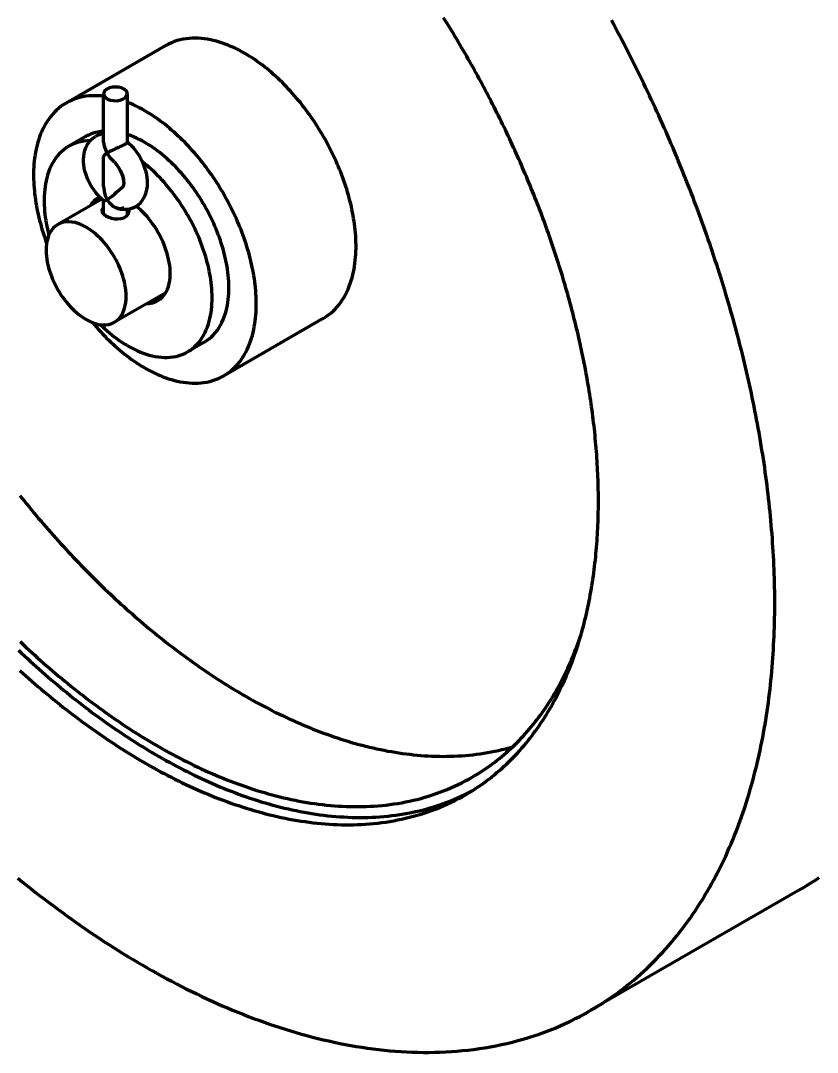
# Model space of a CAD drawing. Header units: millimetres. Extents: x 0 to 2208, y 0 to 420.
# Drawn here: x 172.9 to 179.61, y 50.72 to 59.41 of the extents above; entities that cross this region are included whole.
import ezdxf

# ---------------------------------------------------------------- set-up
doc = ezdxf.new("R2010")
doc.units = ezdxf.units.MM
doc.layers.add('01-VISIBLE', color=7, linetype='CONTINUOUS', lineweight=70)

msp = doc.modelspace()

# ---------------------------------------------------------------- linework, layer by layer
at = {"layer": '01-VISIBLE'}
for p, q in [((174.1231, 59.2022), (173.2834, 58.7174)), ((173.599, 58.3885), (173.599, 58.7946)), ((173.799, 58.3885), (173.799, 58.7946)), ((173.4465, 58.4349), (173.3051, 58.3532)), ((173.599, 58.0158), (173.599, 58.267)), ((173.5823, 57.9085), (173.2134, 57.6955)), ((173.599, 57.7812), (173.599, 57.8939)), ((173.799, 57.7713), (173.799, 57.8238)), ((174.1214, 57.1199), (173.6897, 56.8706)), ((175.4493, 56.9051), (174.6096, 56.4203)), ((174.4465, 56.7028), (174.3051, 56.6212)), ((179.4643, 52.0943), (177.6965, 51.0737))]:
    msp.add_line(p, q, dxfattribs=at)
for points in [[(176.6465, 52.8923), (176.6697, 52.906), (176.6928, 52.92), (176.7156, 52.9343), (176.7382, 52.949), (176.7606, 52.964), (176.7827, 52.9793), (176.8046, 52.995), (176.8263, 53.011), (176.8478, 53.0273), (176.869, 53.0439), (176.89, 53.0609), (176.9107, 53.0781), (176.9311, 53.0956), (176.9513, 53.1135), (176.9713, 53.1316), (176.991, 53.15), (177.0104, 53.1687), (177.0296, 53.1876), (177.0485, 53.2068), (177.0671, 53.2263), (177.0854, 53.246), (177.1035, 53.266), (177.1213, 53.2862), (177.1389, 53.3067), (177.1561, 53.3274), (177.1731, 53.3483), (177.1898, 53.3694), (177.2063, 53.3908), (177.2225, 53.4123), (177.2384, 53.4341), (177.254, 53.4561), (177.2693, 53.4782), (177.2844, 53.5005), (177.2992, 53.5231), (177.3137, 53.5458), (177.328, 53.5686), (177.342, 53.5917), (177.3557, 53.6148), (177.3692, 53.6382), (177.3824, 53.6617), (177.3953, 53.6853), (177.408, 53.7091), (177.4204, 53.733), (177.4325, 53.7571), (177.4444, 53.7813), (177.4561, 53.8056), (177.4675, 53.83), (177.4786, 53.8545), (177.4895, 53.8792), (177.5001, 53.904), (177.5105, 53.9288), (177.5207, 53.9538), (177.5306, 53.9788), (177.5402, 54.004), (177.5497, 54.0292), (177.5589, 54.0546), (177.5678, 54.08), (177.5766, 54.1055), (177.5851, 54.131), (177.5934, 54.1567), (177.6014, 54.1824), (177.6092, 54.2082), (177.6169, 54.234), (177.6243, 54.26), (177.6314, 54.2859), (177.6384, 54.312), (177.6452, 54.338), (177.6517, 54.3642), (177.6581, 54.3904), (177.6642, 54.4166), (177.6701, 54.4429), (177.6759, 54.4692), (177.6814, 54.4956), (177.6867, 54.522), (177.6919, 54.5485), (177.6968, 54.575), (177.7016, 54.6015), (177.7062, 54.628), (177.7106, 54.6546), (177.7148, 54.6813), (177.7188, 54.7079), (177.7226, 54.7346), (177.7263, 54.7613), (177.7298, 54.788), (177.7331, 54.8147), (177.7362, 54.8415), (177.7392, 54.8683), (177.742, 54.8951), (177.7446, 54.9219), (177.747, 54.9488), (177.7493, 54.9756), (177.7514, 55.0025), (177.7534, 55.0293), (177.7552, 55.0562), (177.7569, 55.0831), (177.7583, 55.11), (177.7597, 55.137), (177.7608, 55.1639), (177.7619, 55.1908), (177.7627, 55.2177), (177.7635, 55.2447), (177.764, 55.2716), (177.7645, 55.2986), (177.7647, 55.3255), (177.7649, 55.3525), (177.7649, 55.3794), (177.7647, 55.4064), (177.7644, 55.4333), (177.764, 55.4603), (177.7634, 55.4872), (177.7627, 55.5141), (177.7619, 55.5411), (177.7609, 55.568), (177.7598, 55.5949), (177.7585, 55.6218), (177.7572, 55.6488), (177.7557, 55.6757), (177.754, 55.7026), (177.7523, 55.7295), (177.7504, 55.7563), (177.7484, 55.7832), (177.7463, 55.8101), (177.744, 55.8369), (177.7416, 55.8638), (177.7391, 55.8906), (177.7365, 55.9174), (177.7337, 55.9442), (177.7309, 55.971), (177.7279, 55.9978), (177.7248, 56.0246), (177.7216, 56.0513), (177.7183, 56.0781), (177.7148, 56.1048), (177.7113, 56.1315), (177.7076, 56.1582), (177.7038, 56.1849), (177.6999, 56.2116), (177.6959, 56.2382), (177.6918, 56.2648), (177.6876, 56.2915), (177.6833, 56.3181), (177.6789, 56.3446), (177.6743, 56.3712), (177.6697, 56.3978), (177.6649, 56.4243), (177.6601, 56.4508), (177.6551, 56.4773), (177.6501, 56.5037), (177.6449, 56.5302), (177.6396, 56.5566), (177.6343, 56.583), (177.6288, 56.6094), (177.6232, 56.6358), (177.6176, 56.6621), (177.6118, 56.6885), (177.606, 56.7148), (177.6, 56.7411), (177.594, 56.7673), (177.5878, 56.7936), (177.5816, 56.8198), (177.5753, 56.846), (177.5688, 56.8721), (177.5623, 56.8983), (177.5557, 56.9244), (177.549, 56.9505), (177.5422, 56.9766), (177.5353, 57.0026), (177.5283, 57.0287), (177.5213, 57.0547), (177.5141, 57.0807), (177.5068, 57.1066), (177.4995, 57.1325), (177.4921, 57.1584), (177.4846, 57.1843), (177.477, 57.2102), (177.4693, 57.236), (177.4615, 57.2618), (177.4536, 57.2876), (177.4457, 57.3133), (177.4377, 57.3391), (177.4295, 57.3648), (177.4213, 57.3904), (177.4131, 57.4161), (177.4047, 57.4417), (177.3962, 57.4673), (177.3877, 57.4928), (177.3791, 57.5184), (177.3704, 57.5439), (177.3616, 57.5693), (177.3527, 57.5948), (177.3438, 57.6202), (177.3348, 57.6456), (177.3257, 57.671), (177.3165, 57.6963), (177.3072, 57.7216), (177.2979, 57.7469), (177.2884, 57.7721), (177.2789, 57.7974), (177.2694, 57.8225), (177.2597, 57.8477), (177.25, 57.8728), (177.2402, 57.8979), (177.2303, 57.923), (177.2203, 57.948), (177.2103, 57.973), (177.2001, 57.998), (177.1899, 58.023), (177.1797, 58.0479), (177.1693, 58.0728), (177.1589, 58.0976), (177.1484, 58.1224), (177.1378, 58.1472), (177.1272, 58.172), (177.1165, 58.1967), (177.1057, 58.2214), (177.0948, 58.2461), (177.0839, 58.2707), (177.0728, 58.2953), (177.0618, 58.3198), (177.0506, 58.3444), (177.0394, 58.3689), (177.0281, 58.3933), (177.0167, 58.4177), (177.0052, 58.4421), (176.9937, 58.4665), (176.9821, 58.4908), (176.9704, 58.5151), (176.9587, 58.5394), (176.9469, 58.5636), (176.935, 58.5878), (176.9231, 58.612), (176.9111, 58.6361), (176.899, 58.6602), (176.8868, 58.6842), (176.8746, 58.7082), (176.8623, 58.7322), (176.8499, 58.7562), (176.8375, 58.7801), (176.825, 58.8039), (176.8124, 58.8278), (176.7998, 58.8516), (176.7871, 58.8753), (176.7743, 58.899), (176.7614, 58.9227), (176.7485, 58.9464), (176.7355, 58.97), (176.7225, 58.9936), (176.7094, 59.0171), (176.6962, 59.0406), (176.6829, 59.0641), (176.6696, 59.0875), (176.6562, 59.1109), (176.6427, 59.1342), (176.6292, 59.1575), (176.6156, 59.1808), (176.6019, 59.204), (176.5882, 59.2272), (176.5744, 59.2504), (176.5606, 59.2735), (176.5466, 59.2966), (176.5326, 59.3196), (176.5186, 59.3426), (176.5045, 59.3655), (176.4903, 59.3884), (176.476, 59.4113), (176.4617, 59.4341)], [(177.6965, 51.0737), (177.7288, 51.0926), (177.7608, 51.1121), (177.7925, 51.132), (177.8238, 51.1523), (177.8549, 51.1732), (177.8857, 51.1945), (177.9161, 51.2163), (177.9463, 51.2385), (177.9761, 51.2611), (178.0055, 51.2842), (178.0346, 51.3078), (178.0634, 51.3317), (178.0918, 51.3561), (178.1199, 51.3808), (178.1476, 51.406), (178.1749, 51.4315), (178.2019, 51.4575), (178.2285, 51.4838), (178.2548, 51.5105), (178.2806, 51.5375), (178.3061, 51.5649), (178.3312, 51.5927), (178.356, 51.6208), (178.3803, 51.6492), (178.4043, 51.6779), (178.4279, 51.707), (178.4511, 51.7363), (178.474, 51.766), (178.4964, 51.7959), (178.5185, 51.8261), (178.5402, 51.8566), (178.5615, 51.8874), (178.5825, 51.9184), (178.603, 51.9497), (178.6232, 51.9812), (178.643, 52.013), (178.6625, 52.045), (178.6815, 52.0772), (178.7002, 52.1096), (178.7186, 52.1422), (178.7365, 52.1751), (178.7541, 52.2081), (178.7713, 52.2413), (178.7882, 52.2747), (178.8047, 52.3083), (178.8209, 52.3421), (178.8367, 52.376), (178.8522, 52.4101), (178.8673, 52.4443), (178.8821, 52.4787), (178.8965, 52.5133), (178.9106, 52.5479), (178.9244, 52.5827), (178.9378, 52.6177), (178.9509, 52.6527), (178.9637, 52.6879), (178.9761, 52.7232), (178.9883, 52.7586), (179.0001, 52.7941), (179.0116, 52.8297), (179.0228, 52.8655), (179.0336, 52.9013), (179.0442, 52.9372), (179.0545, 52.9732), (179.0645, 53.0092), (179.0742, 53.0454), (179.0835, 53.0816), (179.0926, 53.1179), (179.1014, 53.1543), (179.11, 53.1908), (179.1182, 53.2273), (179.1262, 53.2638), (179.1339, 53.3005), (179.1413, 53.3371), (179.1484, 53.3739), (179.1553, 53.4107), (179.1619, 53.4475), (179.1683, 53.4844), (179.1744, 53.5213), (179.1802, 53.5583), (179.1858, 53.5953), (179.1911, 53.6324), (179.1962, 53.6694), (179.201, 53.7066), (179.2056, 53.7437), (179.21, 53.7809), (179.2141, 53.8181), (179.218, 53.8553), (179.2216, 53.8926), (179.225, 53.9298), (179.2282, 53.9671), (179.2311, 54.0044), (179.2339, 54.0418), (179.2364, 54.0791), (179.2387, 54.1165), (179.2407, 54.1538), (179.2426, 54.1912), (179.2442, 54.2286), (179.2456, 54.266), (179.2468, 54.3034), (179.2478, 54.3408), (179.2486, 54.3783), (179.2492, 54.4157), (179.2496, 54.4531), (179.2498, 54.4905), (179.2498, 54.528), (179.2496, 54.5654), (179.2492, 54.6028), (179.2486, 54.6402), (179.2478, 54.6777), (179.2468, 54.7151), (179.2456, 54.7525), (179.2443, 54.7899), (179.2427, 54.8273), (179.241, 54.8647), (179.2391, 54.9021), (179.237, 54.9394), (179.2348, 54.9768), (179.2323, 55.0141), (179.2297, 55.0515), (179.2269, 55.0888), (179.2239, 55.1261), (179.2208, 55.1634), (179.2175, 55.2007), (179.214, 55.238), (179.2104, 55.2752), (179.2066, 55.3124), (179.2026, 55.3497), (179.1984, 55.3869), (179.1941, 55.424), (179.1897, 55.4612), (179.1851, 55.4983), (179.1803, 55.5355), (179.1753, 55.5726), (179.1703, 55.6096), (179.165, 55.6467), (179.1596, 55.6837), (179.154, 55.7207), (179.1483, 55.7577), (179.1425, 55.7947), (179.1365, 55.8316), (179.1303, 55.8686), (179.124, 55.9055), (179.1176, 55.9423), (179.111, 55.9792), (179.1042, 56.016), (179.0973, 56.0528), (179.0903, 56.0895), (179.0832, 56.1263), (179.0758, 56.163), (179.0684, 56.1997), (179.0608, 56.2363), (179.0531, 56.2729), (179.0452, 56.3095), (179.0372, 56.3461), (179.0291, 56.3826), (179.0208, 56.4191), (179.0124, 56.4556), (179.0039, 56.4921), (178.9952, 56.5285), (178.9864, 56.5648), (178.9775, 56.6012), (178.9685, 56.6375), (178.9593, 56.6738), (178.95, 56.71), (178.9405, 56.7463), (178.9309, 56.7824), (178.9213, 56.8186), (178.9114, 56.8547), (178.9015, 56.8908), (178.8914, 56.9268), (178.8812, 56.9629), (178.8709, 56.9988), (178.8605, 57.0348), (178.8499, 57.0707), (178.8392, 57.1066), (178.8284, 57.1424), (178.8175, 57.1782), (178.8065, 57.214), (178.7953, 57.2497), (178.7841, 57.2854), (178.7727, 57.321), (178.7612, 57.3566), (178.7495, 57.3922), (178.7378, 57.4278), (178.7259, 57.4633), (178.714, 57.4987), (178.7019, 57.5342), (178.6897, 57.5695), (178.6774, 57.6049), (178.665, 57.6402), (178.6524, 57.6755), (178.6398, 57.7107), (178.627, 57.7459), (178.6141, 57.781), (178.6012, 57.8161), (178.5881, 57.8512), (178.5749, 57.8862), (178.5616, 57.9212), (178.5482, 57.9561), (178.5346, 57.991), (178.521, 58.0259), (178.5073, 58.0607), (178.4934, 58.0955), (178.4795, 58.1302), (178.4654, 58.1649), (178.4513, 58.1996), (178.437, 58.2342), (178.4226, 58.2687), (178.4082, 58.3032), (178.3936, 58.3377), (178.3789, 58.3721), (178.3641, 58.4065), (178.3492, 58.4409), (178.3342, 58.4752), (178.3191, 58.5094), (178.3039, 58.5436), (178.2886, 58.5778), (178.2732, 58.6119), (178.2577, 58.646), (178.2421, 58.68), (178.2264, 58.7139), (178.2106, 58.7479), (178.1947, 58.7818), (178.1787, 58.8156), (178.1626, 58.8494), (178.1464, 58.8831), (178.1301, 58.9168), (178.1137, 58.9505), (178.0972, 58.9841), (178.0806, 59.0176), (178.064, 59.0511), (178.0472, 59.0846), (178.0303, 59.118), (178.0133, 59.1513), (177.9962, 59.1846), (177.979, 59.2179), (177.9618, 59.2511), (177.9444, 59.2842), (177.9269, 59.3173), (177.9094, 59.3504), (177.8917, 59.3834), (177.874, 59.4163)], [(174.7862, 59.1365), (174.7637, 59.1492), (174.7409, 59.1614), (174.7178, 59.1731), (174.6945, 59.1843), (174.671, 59.1948), (174.6471, 59.2048), (174.623, 59.2142), (174.5987, 59.2229), (174.5741, 59.2309), (174.5493, 59.2382), (174.5243, 59.2446), (174.4991, 59.2503), (174.4737, 59.2551), (174.4481, 59.2589), (174.4224, 59.2618), (174.3966, 59.2636), (174.3708, 59.2643), (174.345, 59.2639), (174.3192, 59.2623), (174.2935, 59.2595), (174.268, 59.2554), (174.2427, 59.2499), (174.2178, 59.2431), (174.1933, 59.2349), (174.1692, 59.2254), (174.1458, 59.2145), (174.1231, 59.2022)], [(175.4493, 56.9051), (175.4708, 56.9183), (175.4915, 56.9327), (175.5113, 56.9483), (175.5302, 56.9649), (175.5483, 56.9825), (175.5653, 57.0011), (175.5814, 57.0205), (175.5965, 57.0407), (175.6107, 57.0616), (175.6238, 57.0831), (175.636, 57.1051), (175.6473, 57.1277), (175.6577, 57.1506), (175.6672, 57.174), (175.6759, 57.1977), (175.6838, 57.2216), (175.6908, 57.2458), (175.6971, 57.2702), (175.7027, 57.2948), (175.7075, 57.3196), (175.7117, 57.3444), (175.7152, 57.3694), (175.7181, 57.3945), (175.7204, 57.4196), (175.7221, 57.4447), (175.7233, 57.4699), (175.7239, 57.4951), (175.724, 57.5203), (175.7236, 57.5455), (175.7227, 57.5707), (175.7213, 57.5959), (175.7195, 57.6211), (175.7172, 57.6462), (175.7145, 57.6712), (175.7114, 57.6963), (175.7079, 57.7212), (175.704, 57.7461), (175.6997, 57.771), (175.6951, 57.7958), (175.6901, 57.8205), (175.6847, 57.8451), (175.679, 57.8697), (175.6729, 57.8941), (175.6666, 57.9185), (175.6599, 57.9428), (175.6528, 57.9671), (175.6455, 57.9912), (175.6379, 58.0152), (175.6299, 58.0392), (175.6217, 58.063), (175.6132, 58.0867), (175.6044, 58.1104), (175.5954, 58.1339), (175.586, 58.1573), (175.5764, 58.1806), (175.5665, 58.2038), (175.5563, 58.2269), (175.5459, 58.2498), (175.5353, 58.2727), (175.5243, 58.2954), (175.5132, 58.318), (175.5017, 58.3405), (175.4901, 58.3628), (175.4781, 58.3851), (175.466, 58.4071), (175.4536, 58.4291), (175.4409, 58.4509), (175.4281, 58.4726), (175.4149, 58.4941), (175.4016, 58.5155), (175.388, 58.5367), (175.3742, 58.5578), (175.3601, 58.5787), (175.3458, 58.5995), (175.3313, 58.6201), (175.3165, 58.6406), (175.3015, 58.6608), (175.2863, 58.6809), (175.2709, 58.7009), (175.2552, 58.7206), (175.2393, 58.7402), (175.2231, 58.7595), (175.2068, 58.7787), (175.1902, 58.7977), (175.1733, 58.8165), (175.1562, 58.835), (175.1389, 58.8533), (175.1214, 58.8715), (175.1036, 58.8893), (175.0856, 58.907), (175.0674, 58.9244), (175.0489, 58.9415), (175.0301, 58.9584), (175.0112, 58.975), (174.992, 58.9913), (174.9725, 59.0074), (174.9528, 59.0231), (174.9328, 59.0385), (174.9127, 59.0536), (174.8922, 59.0684), (174.8715, 59.0828), (174.8506, 59.0968), (174.8294, 59.1105), (174.8079, 59.1237), (174.7862, 59.1365)], [(173.799, 58.7946), (173.7905, 58.8179), (173.7716, 58.8343), (173.7487, 58.8447), (173.7242, 58.8505), (173.699, 58.8523), (173.6739, 58.8505), (173.6494, 58.8447), (173.6264, 58.8343), (173.6075, 58.8179), (173.599, 58.7946)], [(173.599, 58.7753), (173.574, 58.7777), (173.5489, 58.7791), (173.5238, 58.7795), (173.4987, 58.7788), (173.4737, 58.777), (173.4487, 58.774), (173.424, 58.7697), (173.3995, 58.7642), (173.3753, 58.7575), (173.3515, 58.7494), (173.3282, 58.74), (173.3055, 58.7293), (173.2834, 58.7174)], [(173.599, 58.7946), (173.6002, 58.7859), (173.6034, 58.7778), (173.6082, 58.7705), (173.6141, 58.7641), (173.6209, 58.7585), (173.6283, 58.7538)], [(173.6283, 58.7538), (173.6546, 58.7429), (173.6826, 58.7377), (173.7111, 58.7373), (173.7392, 58.7417), (173.7659, 58.7517), (173.7885, 58.7688), (173.799, 58.7946)], [(173.2834, 58.7174), (173.2619, 58.7042), (173.2413, 58.6898), (173.2215, 58.6743), (173.2025, 58.6576), (173.1845, 58.64), (173.1675, 58.6215), (173.1514, 58.6021), (173.1363, 58.5819), (173.1222, 58.5611), (173.109, 58.5396), (173.0968, 58.5176), (173.0855, 58.4951), (173.0751, 58.4721), (173.0656, 58.4488), (173.0569, 58.4252), (173.0491, 58.4012), (173.042, 58.3771), (173.0357, 58.3527), (173.0301, 58.3281), (173.0253, 58.3034), (173.0211, 58.2785), (173.0176, 58.2536), (173.0147, 58.2286), (173.0123, 58.2035), (173.0106, 58.1784), (173.0095, 58.1532), (173.0088, 58.128), (173.0087, 58.1028), (173.0091, 58.0777), (173.01, 58.0525), (173.0114, 58.0273), (173.0132, 58.0022), (173.0154, 57.9771), (173.0181, 57.9521), (173.0212, 57.9271), (173.0247, 57.9021), (173.0286, 57.8772), (173.0328, 57.8524), (173.0375, 57.8276), (173.0424, 57.803), (173.0478, 57.7783), (173.0535, 57.7538), (173.0595, 57.7293), (173.0659, 57.705), (173.0726, 57.6807), (173.0796, 57.6565), (173.0869, 57.6324), (173.0945, 57.6084), (173.1024, 57.5845), (173.1106, 57.5606), (173.1191, 57.5369)], [(173.9465, 58.6517), (173.9227, 58.6651), (173.8985, 58.678), (173.8741, 58.6903), (173.8494, 58.702), (173.8243, 58.713), (173.799, 58.7234)], [(174.6096, 56.4203), (174.6311, 56.4335), (174.6518, 56.4479), (174.6716, 56.4635), (174.6906, 56.4801), (174.7086, 56.4978), (174.7256, 56.5163), (174.7417, 56.5357), (174.7568, 56.5559), (174.771, 56.5768), (174.7841, 56.5983), (174.7964, 56.6203), (174.8077, 56.6429), (174.818, 56.6658), (174.8276, 56.6892), (174.8362, 56.7129), (174.8441, 56.7368), (174.8511, 56.761), (174.8574, 56.7855), (174.863, 56.81), (174.8678, 56.8348), (174.872, 56.8596), (174.8755, 56.8846), (174.8784, 56.9097), (174.8807, 56.9348), (174.8824, 56.9599), (174.8836, 56.9851), (174.8842, 57.0103), (174.8843, 57.0355), (174.8839, 57.0607), (174.883, 57.0859), (174.8816, 57.1111), (174.8798, 57.1363), (174.8775, 57.1614), (174.8748, 57.1864), (174.8717, 57.2115), (174.8682, 57.2364), (174.8643, 57.2613), (174.86, 57.2862), (174.8554, 57.311), (174.8504, 57.3357), (174.845, 57.3603), (174.8393, 57.3849), (174.8332, 57.4094), (174.8269, 57.4337), (174.8202, 57.4581), (174.8131, 57.4823), (174.8058, 57.5064), (174.7982, 57.5304), (174.7903, 57.5544), (174.782, 57.5782), (174.7735, 57.6019), (174.7647, 57.6256), (174.7557, 57.6491), (174.7463, 57.6725), (174.7367, 57.6958), (174.7268, 57.719), (174.7167, 57.7421), (174.7062, 57.765), (174.6956, 57.7879), (174.6847, 57.8106), (174.6735, 57.8332), (174.6621, 57.8557), (174.6504, 57.878), (174.6385, 57.9003), (174.6263, 57.9223), (174.6139, 57.9443), (174.6012, 57.9661), (174.5884, 57.9878), (174.5752, 58.0093), (174.5619, 58.0307), (174.5483, 58.0519), (174.5345, 58.073), (174.5204, 58.0939), (174.5061, 58.1147), (174.4916, 58.1353), (174.4768, 58.1558), (174.4618, 58.176), (174.4466, 58.1961), (174.4312, 58.2161), (174.4155, 58.2358), (174.3996, 58.2554), (174.3834, 58.2747), (174.3671, 58.2939), (174.3505, 58.3129), (174.3336, 58.3317), (174.3166, 58.3502), (174.2992, 58.3686), (174.2817, 58.3867), (174.2639, 58.4045), (174.2459, 58.4222), (174.2277, 58.4396), (174.2092, 58.4567), (174.1904, 58.4736), (174.1715, 58.4902), (174.1523, 58.5065), (174.1328, 58.5226), (174.1131, 58.5383), (174.0932, 58.5537), (174.073, 58.5688), (174.0525, 58.5836), (174.0318, 58.598), (174.0109, 58.612), (173.9897, 58.6257), (173.9682, 58.6389), (173.9465, 58.6517)], [(173.599, 58.4806), (173.5724, 58.4777), (173.5461, 58.473), (173.5202, 58.4664), (173.4948, 58.4578), (173.4702, 58.4473), (173.4465, 58.4349)], [(173.4848, 58.4001), (173.458, 58.399), (173.4313, 58.3961), (173.4049, 58.3914), (173.3789, 58.3848), (173.3535, 58.3762), (173.3288, 58.3657), (173.3051, 58.3532)], [(173.5994, 57.8936), (173.5805, 57.9101), (173.5627, 57.9278), (173.5459, 57.9464), (173.53, 57.9659), (173.5152, 57.9862), (173.5014, 58.0072), (173.4886, 58.0288), (173.4769, 58.051), (173.4663, 58.0738), (173.4569, 58.0971), (173.4487, 58.1208), (173.4418, 58.145), (173.4363, 58.1695), (173.4323, 58.1943), (173.4299, 58.2193), (173.4294, 58.2444), (173.4308, 58.2694), (173.4343, 58.2943), (173.4402, 58.3187), (173.4486, 58.3423), (173.4596, 58.3649), (173.4733, 58.386), (173.4895, 58.4051), (173.5082, 58.4218), (173.529, 58.4359)], [(173.599, 58.4591), (173.5868, 58.4572), (173.5747, 58.4545), (173.5628, 58.451), (173.5512, 58.4467), (173.5399, 58.4417), (173.529, 58.4359)], [(173.9465, 58.3853), (173.9229, 58.3985), (173.8989, 58.411), (173.8745, 58.4227), (173.8497, 58.4336), (173.8245, 58.4435), (173.799, 58.4525)], [(173.3051, 58.3532), (173.2834, 58.3396), (173.2628, 58.3243), (173.2434, 58.3075), (173.2253, 58.2893), (173.2085, 58.27), (173.1931, 58.2495), (173.1789, 58.2281), (173.1661, 58.2059), (173.1546, 58.1829), (173.1443, 58.1595), (173.1352, 58.1355), (173.1273, 58.1111), (173.1204, 58.0864), (173.1145, 58.0614), (173.1096, 58.0363), (173.1056, 58.0109), (173.1025, 57.9855), (173.1003, 57.9599), (173.0988, 57.9343), (173.0981, 57.9087), (173.0981, 57.883), (173.0987, 57.8574), (173.1001, 57.8318), (173.102, 57.8062), (173.1045, 57.7807), (173.1077, 57.7552), (173.1113, 57.7298), (173.1155, 57.7045), (173.1202, 57.6793), (173.1254, 57.6542), (173.1311, 57.6292), (173.1373, 57.6043)], [(173.599, 58.3885), (173.6002, 58.3723), (173.6032, 58.3563), (173.6078, 58.3407), (173.6137, 58.3256), (173.6206, 58.3108), (173.6283, 58.2966)], [(173.7697, 58.3659), (173.7466, 58.3535), (173.723, 58.3419), (173.6992, 58.3308), (173.6753, 58.3199), (173.6516, 58.3087), (173.6283, 58.2966)], [(173.7697, 58.3659), (173.7751, 58.3691), (173.7804, 58.3724), (173.7856, 58.3758), (173.7907, 58.3795), (173.7955, 58.3835), (173.799, 58.3885)], [(173.799, 58.3885), (173.799, 58.3886), (173.799, 58.3888), (173.7989, 58.3889), (173.7989, 58.389), (173.7988, 58.3892), (173.7986, 58.3893)], [(173.869, 57.847), (173.8898, 57.861), (173.9085, 57.8777), (173.9247, 57.8968), (173.9384, 57.9179), (173.9494, 57.9404), (173.9578, 57.964), (173.9637, 57.9884), (173.9673, 58.0132), (173.9687, 58.0383), (173.9681, 58.0634), (173.9658, 58.0884), (173.9618, 58.1131), (173.9563, 58.1376), (173.9494, 58.1618), (173.9412, 58.1855), (173.9318, 58.2087), (173.9213, 58.2315), (173.9096, 58.2537), (173.8968, 58.2753), (173.8831, 58.2963), (173.8683, 58.3166), (173.8525, 58.3361), (173.8356, 58.3547), (173.8178, 58.3724), (173.799, 58.389)], [(174.4465, 56.7028), (174.4679, 56.7163), (174.4882, 56.7313), (174.5073, 56.7478), (174.5253, 56.7656), (174.5419, 56.7846), (174.5572, 56.8047), (174.5712, 56.8257), (174.584, 56.8475), (174.5955, 56.87), (174.6058, 56.8931), (174.6149, 56.9166), (174.623, 56.9406), (174.63, 56.9649), (174.6359, 56.9894), (174.641, 57.0142), (174.6451, 57.0391), (174.6483, 57.0642), (174.6508, 57.0893), (174.6525, 57.1145), (174.6534, 57.1398), (174.6536, 57.165), (174.6532, 57.1903), (174.6521, 57.2155), (174.6504, 57.2408), (174.6481, 57.2659), (174.6452, 57.291), (174.6418, 57.3161), (174.6379, 57.341), (174.6334, 57.3659), (174.6285, 57.3907), (174.6231, 57.4154), (174.6173, 57.4399), (174.611, 57.4644), (174.6043, 57.4888), (174.5971, 57.513), (174.5896, 57.5371), (174.5816, 57.5611), (174.5733, 57.585), (174.5646, 57.6087), (174.5555, 57.6323), (174.546, 57.6557), (174.5362, 57.679), (174.526, 57.7021), (174.5155, 57.7251), (174.5047, 57.7479), (174.4935, 57.7705), (174.4819, 57.793), (174.4701, 57.8153), (174.4579, 57.8375), (174.4454, 57.8594), (174.4326, 57.8812), (174.4194, 57.9028), (174.406, 57.9242), (174.3922, 57.9454), (174.3781, 57.9664), (174.3638, 57.9871), (174.3491, 58.0077), (174.3341, 58.028), (174.3188, 58.0481), (174.3031, 58.068), (174.2872, 58.0876), (174.271, 58.107), (174.2544, 58.1261), (174.2376, 58.1449), (174.2204, 58.1634), (174.2029, 58.1817), (174.1852, 58.1996), (174.1671, 58.2173), (174.1486, 58.2346), (174.1299, 58.2515), (174.1108, 58.2681), (174.0915, 58.2843), (174.0717, 58.3001), (174.0517, 58.3155), (174.0313, 58.3305), (174.0106, 58.345), (173.9896, 58.3589), (173.9682, 58.3724), (173.9465, 58.3853)], [(173.6283, 58.2966), (173.6222, 58.2928), (173.6162, 58.2889), (173.6105, 58.2845), (173.6052, 58.2796), (173.601, 58.2738), (173.599, 58.267)], [(173.6867, 58.221), (173.6757, 58.2325), (173.6651, 58.2445), (173.6551, 58.2569), (173.6456, 58.2697), (173.6366, 58.2829), (173.6283, 58.2966)], [(173.6293, 58.2628), (173.6293, 58.2628), (173.6293, 58.2628), (173.6293, 58.2628), (173.6293, 58.2628), (173.6293, 58.2628), (173.6293, 58.2628)], [(173.6867, 58.221), (173.7037, 58.2022), (173.7189, 58.182), (173.7325, 58.1606), (173.7442, 58.1382), (173.7541, 58.1149), (173.7618, 58.0908), (173.767, 58.066), (173.7687, 58.0408), (173.7641, 58.016)], [(173.6892, 58.2184), (173.7076, 58.1973), (173.724, 58.1745), (173.7381, 58.1503), (173.7501, 58.125), (173.7596, 58.0986), (173.7661, 58.0714), (173.7687, 58.0435), (173.7641, 58.016)], [(174.3051, 56.6212), (174.3263, 56.6345), (174.3464, 56.6493), (174.3653, 56.6656), (174.3831, 56.6832), (174.3996, 56.7019), (174.4149, 56.7218), (174.4288, 56.7425), (174.4416, 56.764), (174.4531, 56.7862), (174.4634, 56.809), (174.4725, 56.8322), (174.4806, 56.8559), (174.4877, 56.8799), (174.4937, 56.9042), (174.4988, 56.9286), (174.503, 56.9533), (174.5064, 56.978), (174.509, 57.0029), (174.5108, 57.0279), (174.5118, 57.0528), (174.5122, 57.0778), (174.5119, 57.1028), (174.511, 57.1278), (174.5094, 57.1528), (174.5073, 57.1777), (174.5046, 57.2026), (174.5014, 57.2273), (174.4977, 57.2521), (174.4934, 57.2767), (174.4887, 57.3013), (174.4835, 57.3257), (174.4779, 57.3501), (174.4718, 57.3743), (174.4653, 57.3985), (174.4584, 57.4225), (174.451, 57.4464), (174.4433, 57.4702), (174.4352, 57.4938), (174.4267, 57.5174), (174.4179, 57.5408), (174.4087, 57.564), (174.3991, 57.5871), (174.3892, 57.6101), (174.379, 57.6329), (174.3684, 57.6555), (174.3575, 57.678), (174.3462, 57.7003), (174.3347, 57.7225), (174.3228, 57.7445), (174.3106, 57.7663), (174.298, 57.788), (174.2852, 57.8094), (174.2721, 57.8307), (174.2586, 57.8518), (174.2449, 57.8727), (174.2308, 57.8933), (174.2164, 57.9138), (174.2018, 57.9341), (174.1868, 57.9541), (174.1716, 57.9739), (174.156, 57.9935), (174.1401, 58.0128), (174.124, 58.0319), (174.1075, 58.0507), (174.0907, 58.0692), (174.0736, 58.0875), (174.0562, 58.1054), (174.0386, 58.1231), (174.0205, 58.1405), (174.0022, 58.1575), (173.9836, 58.1742), (173.9647, 58.1905), (173.9454, 58.2064), (173.9258, 58.222)], [(173.599, 58.0158), (173.5999, 57.9965), (173.6023, 57.9773), (173.6064, 57.9583), (173.6121, 57.9398), (173.6194, 57.9218), (173.6283, 57.9046)], [(173.6283, 57.9046), (173.6497, 57.9183), (173.67, 57.9335), (173.6895, 57.9497), (173.7084, 57.9666), (173.7268, 57.9841), (173.7453, 58.0015), (173.7649, 58.0175)], [(173.7641, 58.016), (173.7648, 58.0168), (173.7655, 58.0176), (173.7662, 58.0182), (173.767, 58.0189), (173.7679, 58.0195), (173.7687, 58.02)], [(173.5545, 57.9213), (173.5412, 57.9128), (173.5288, 57.903), (173.5173, 57.8922), (173.5068, 57.8804), (173.4973, 57.8678), (173.4888, 57.8545)], [(173.564, 57.9264), (173.5624, 57.9256), (173.5608, 57.9248), (173.5592, 57.9239), (173.5576, 57.9231), (173.556, 57.9222), (173.5545, 57.9213)], [(173.599, 57.8944), (173.599, 57.8942), (173.5991, 57.8941), (173.5991, 57.8939), (173.5992, 57.8938), (173.5993, 57.8937), (173.5994, 57.8936)], [(173.5994, 57.8936), (173.6045, 57.8937), (173.6095, 57.8953), (173.6143, 57.8973), (173.6191, 57.8996), (173.6237, 57.9021), (173.6283, 57.9046)], [(173.7155, 57.8306), (173.6972, 57.8375), (173.6803, 57.8472), (173.6649, 57.8592), (173.6511, 57.873), (173.6389, 57.8882), (173.6283, 57.9046)], [(173.599, 57.8369), (173.5952, 57.8331), (173.5916, 57.829), (173.5886, 57.8245), (173.5862, 57.8197), (173.5846, 57.8145), (173.584, 57.8091)], [(173.584, 57.8091), (173.5856, 57.8), (173.5898, 57.7918), (173.5956, 57.7846), (173.6024, 57.7783), (173.6098, 57.7728), (173.6177, 57.7679)], [(173.6177, 57.7679), (173.6413, 57.7567), (173.6661, 57.7486), (173.6917, 57.7436), (173.7178, 57.7417), (173.7438, 57.7438), (173.7689, 57.7508), (173.7913, 57.764), (173.8078, 57.784), (173.814, 57.8091)], [(173.7155, 57.8306), (173.7413, 57.825), (173.7676, 57.8225), (173.794, 57.8232), (173.82, 57.8275), (173.8452, 57.8355), (173.869, 57.847)], [(173.7697, 57.8353), (173.7613, 57.8313), (173.7524, 57.8287), (173.7431, 57.8275), (173.7338, 57.8275), (173.7246, 57.8286), (173.7155, 57.8306)], [(173.814, 57.8091), (173.8139, 57.8119), (173.8137, 57.8147), (173.8133, 57.8175), (173.8128, 57.8203), (173.8122, 57.823), (173.8114, 57.8257)], [(174.0557, 57.0531), (174.0767, 57.0675), (174.0954, 57.0848), (174.1115, 57.1046), (174.1249, 57.1262), (174.1359, 57.1492), (174.1445, 57.1732), (174.1509, 57.1979), (174.1554, 57.2229), (174.1582, 57.2483), (174.1594, 57.2737), (174.1592, 57.2992), (174.1577, 57.3247), (174.155, 57.35), (174.1513, 57.3752), (174.1464, 57.4003), (174.1407, 57.4251), (174.134, 57.4497), (174.1265, 57.4741), (174.1182, 57.4982), (174.1091, 57.522), (174.0993, 57.5455), (174.0888, 57.5687), (174.0776, 57.5916), (174.0657, 57.6141), (174.0531, 57.6363), (174.0399, 57.6581), (174.0261, 57.6796), (174.0116, 57.7005), (173.9965, 57.7211), (173.9808, 57.7412), (173.9645, 57.7607), (173.9475, 57.7797), (173.9299, 57.7982), (173.9117, 57.816), (173.8928, 57.8331), (173.8732, 57.8495)], [(173.2134, 57.6955), (173.1928, 57.6814), (173.1746, 57.6642), (173.159, 57.6446), (173.1461, 57.6232), (173.1357, 57.6005), (173.1277, 57.5768), (173.1218, 57.5525), (173.1178, 57.5278), (173.1155, 57.5028), (173.1148, 57.4778), (173.1154, 57.4528), (173.1174, 57.4279), (173.1205, 57.403), (173.1246, 57.3784), (173.1298, 57.3539), (173.1359, 57.3296), (173.1429, 57.3056), (173.1508, 57.2818), (173.1594, 57.2583), (173.1688, 57.2351), (173.1789, 57.2122), (173.1897, 57.1897), (173.2012, 57.1675), (173.2134, 57.1456), (173.2262, 57.1241), (173.2397, 57.103), (173.2539, 57.0824), (173.2686, 57.0622), (173.284, 57.0424), (173.3001, 57.0232), (173.3167, 57.0046), (173.334, 56.9865), (173.352, 56.9691), (173.3706, 56.9523), (173.3899, 56.9364), (173.4098, 56.9213), (173.4305, 56.9071), (173.4518, 56.8941), (173.4739, 56.8822), (173.4966, 56.8717), (173.52, 56.8628), (173.544, 56.8558), (173.5685, 56.8509), (173.5934, 56.8485), (173.6184, 56.849), (173.6431, 56.8527), (173.6671, 56.8599), (173.6897, 56.8706)], [(173.4515, 57.6719), (173.4295, 57.6838), (173.4067, 57.6943), (173.3833, 57.7033), (173.3593, 57.7103), (173.3347, 57.7152), (173.3098, 57.7176), (173.2848, 57.7172), (173.26, 57.7135), (173.236, 57.7063), (173.2134, 57.6955)], [(173.6897, 56.8706), (173.7103, 56.8848), (173.7285, 56.9019), (173.744, 56.9215), (173.7569, 56.9429), (173.7673, 56.9656), (173.7753, 56.9893), (173.7813, 57.0136), (173.7853, 57.0383), (173.7875, 57.0632), (173.7883, 57.0882), (173.7876, 57.1132), (173.7857, 57.1382), (173.7826, 57.163), (173.7784, 57.1877), (173.7733, 57.2121), (173.7672, 57.2364), (173.7602, 57.2604), (173.7524, 57.2842), (173.7437, 57.3077), (173.7344, 57.3309), (173.7243, 57.3537), (173.7134, 57.3763), (173.7019, 57.3985), (173.6898, 57.4204), (173.6769, 57.4419), (173.6635, 57.4629), (173.6493, 57.4836), (173.6346, 57.5038), (173.6192, 57.5235), (173.6032, 57.5427), (173.5865, 57.5614), (173.5692, 57.5795), (173.5513, 57.5969), (173.5327, 57.6136), (173.5134, 57.6296), (173.4935, 57.6447), (173.4729, 57.6588), (173.4515, 57.6719)], [(174.1065, 57.1113), (174.1081, 57.1113), (174.1097, 57.1113), (174.1114, 57.1114), (174.113, 57.1114), (174.1146, 57.1115), (174.1162, 57.1116)], [(174.1065, 57.1113), (174.1081, 57.1113), (174.1097, 57.1113), (174.1114, 57.1114), (174.113, 57.1114), (174.1146, 57.1115), (174.1162, 57.1116)], [(173.965, 57.0296), (173.9808, 57.0303), (173.9965, 57.0322), (174.0119, 57.0354), (174.027, 57.04), (174.0417, 57.0459), (174.0557, 57.0531)], [(173.5051, 56.8682), (173.5214, 56.849), (173.538, 56.83), (173.5547, 56.8112), (173.5717, 56.7926), (173.5889, 56.7742), (173.6064, 56.7561), (173.6241, 56.7381), (173.642, 56.7204), (173.6602, 56.703), (173.6786, 56.6858), (173.6972, 56.6689), (173.7161, 56.6522), (173.7352, 56.6358), (173.7546, 56.6197), (173.7742, 56.6039), (173.7941, 56.5884), (173.8142, 56.5732), (173.8345, 56.5584), (173.8551, 56.5439), (173.876, 56.5298), (173.8971, 56.516), (173.9185, 56.5027), (173.9401, 56.4897), (173.9619, 56.4772), (173.9841, 56.4652), (174.0064, 56.4536), (174.0291, 56.4425), (174.0519, 56.432), (174.075, 56.422), (174.0984, 56.4126), (174.122, 56.4038), (174.1459, 56.3956), (174.1699, 56.3882), (174.1942, 56.3814), (174.2187, 56.3754), (174.2433, 56.3703), (174.2681, 56.366), (174.2931, 56.3625), (174.3181, 56.3601), (174.3433, 56.3586), (174.3685, 56.3582), (174.3936, 56.3588), (174.4188, 56.3606), (174.4438, 56.3636), (174.4686, 56.3679), (174.4932, 56.3734), (174.5174, 56.3801), (174.5413, 56.3882), (174.5647, 56.3976), (174.5875, 56.4083), (174.6096, 56.4203)], [(173.5726, 56.8503), (173.5911, 56.8325), (173.6099, 56.8151), (173.6291, 56.798), (173.6485, 56.7814), (173.6683, 56.7651), (173.6885, 56.7492), (173.709, 56.7338), (173.7298, 56.7188), (173.751, 56.7043), (173.7725, 56.6904), (173.7944, 56.677), (173.8166, 56.6642), (173.8392, 56.652), (173.8621, 56.6405), (173.8853, 56.6296), (173.9089, 56.6196), (173.9329, 56.6104), (173.9571, 56.602), (173.9817, 56.5946), (174.0065, 56.5882), (174.0316, 56.583), (174.0569, 56.5788), (174.0824, 56.576), (174.108, 56.5745), (174.1336, 56.5745), (174.1592, 56.576), (174.1847, 56.5792), (174.2099, 56.584), (174.2346, 56.5906), (174.2589, 56.599), (174.2824, 56.6092), (174.3051, 56.6212)], [(172.8924, 55.4127), (172.912, 55.3883), (172.9316, 55.3639), (172.9514, 55.3397), (172.9712, 55.3155), (172.9911, 55.2913), (173.0111, 55.2673), (173.0312, 55.2433), (173.0514, 55.2194), (173.0716, 55.1956), (173.092, 55.1718), (173.1124, 55.1481), (173.133, 55.1245), (173.1536, 55.101), (173.1743, 55.0776), (173.1951, 55.0542), (173.216, 55.0309), (173.237, 55.0077), (173.2581, 54.9846), (173.2792, 54.9615), (173.3005, 54.9386), (173.3218, 54.9157), (173.3432, 54.8929), (173.3648, 54.8702), (173.3864, 54.8476), (173.4081, 54.8251), (173.4299, 54.8026), (173.4518, 54.7803), (173.4737, 54.758), (173.4958, 54.7358), (173.518, 54.7137), (173.5402, 54.6918), (173.5625, 54.6699), (173.585, 54.6481), (173.6075, 54.6263), (173.6301, 54.6047), (173.6528, 54.5832), (173.6756, 54.5618), (173.6985, 54.5405), (173.7215, 54.5192), (173.7446, 54.4981), (173.7677, 54.4771), (173.791, 54.4562), (173.8143, 54.4354), (173.8378, 54.4146), (173.8613, 54.394), (173.885, 54.3735), (173.9087, 54.3531), (173.9325, 54.3329), (173.9564, 54.3127), (173.9804, 54.2926), (174.0045, 54.2727), (174.0287, 54.2529), (174.053, 54.2331), (174.0774, 54.2135), (174.1019, 54.1941), (174.1264, 54.1747), (174.1511, 54.1555), (174.1759, 54.1364), (174.2007, 54.1174), (174.2257, 54.0985), (174.2507, 54.0798), (174.2759, 54.0612), (174.3011, 54.0427), (174.3265, 54.0243), (174.3519, 54.0061), (174.3774, 53.988), (174.4031, 53.9701), (174.4288, 53.9523), (174.4546, 53.9346), (174.4805, 53.9171), (174.5065, 53.8997), (174.5326, 53.8825), (174.5589, 53.8654), (174.5852, 53.8485), (174.6116, 53.8317), (174.6381, 53.8151), (174.6647, 53.7986), (174.6914, 53.7823), (174.7182, 53.7662), (174.7451, 53.7502), (174.7721, 53.7344), (174.7991, 53.7188), (174.8263, 53.7033), (174.8536, 53.688), (174.881, 53.6729), (174.9085, 53.6579), (174.9361, 53.6431), (174.9637, 53.6286), (174.9915, 53.6142), (175.0194, 53.6), (175.0474, 53.586), (175.0754, 53.5721), (175.1036, 53.5585), (175.1318, 53.5451), (175.1602, 53.5319), (175.1886, 53.5189), (175.2172, 53.5061), (175.2458, 53.4935), (175.2746, 53.4811), (175.3034, 53.469), (175.3323, 53.4571), (175.3614, 53.4454), (175.3905, 53.434), (175.4197, 53.4227), (175.449, 53.4118), (175.4784, 53.401), (175.5078, 53.3906), (175.5374, 53.3803), (175.567, 53.3704), (175.5968, 53.3607), (175.6266, 53.3512), (175.6565, 53.342), (175.6865, 53.3331), (175.7166, 53.3245), (175.7467, 53.3162), (175.777, 53.3082), (175.8073, 53.3004), (175.8377, 53.293), (175.8681, 53.2858), (175.8986, 53.279), (175.9292, 53.2725), (175.9599, 53.2663), (175.9906, 53.2604), (176.0214, 53.2549), (176.0523, 53.2497), (176.0832, 53.2448), (176.1141, 53.2403), (176.1451, 53.2361), (176.1762, 53.2324), (176.2073, 53.2289), (176.2384, 53.2259), (176.2696, 53.2232), (176.3008, 53.2209), (176.332, 53.219), (176.3633, 53.2175), (176.3945, 53.2164), (176.4258, 53.2157), (176.4571, 53.2154), (176.4884, 53.2156), (176.5196, 53.2161), (176.5509, 53.2171), (176.5822, 53.2186), (176.6134, 53.2205), (176.6446, 53.2228), (176.6757, 53.2256), (176.7068, 53.2288), (176.7379, 53.2325), (176.7689, 53.2367), (176.7998, 53.2414), (176.8307, 53.2465), (176.8615, 53.2521), (176.8922, 53.2582), (176.9227, 53.2648), (176.9532, 53.2719), (176.9836, 53.2795), (177.0138, 53.2875), (177.0439, 53.2961)], [(176.7026, 53.0402), (176.7244, 53.053), (176.7461, 53.0661), (176.7676, 53.0796), (176.7889, 53.0933), (176.81, 53.1074), (176.8308, 53.1217), (176.8515, 53.1364), (176.872, 53.1514), (176.8922, 53.1666), (176.9123, 53.1821), (176.9321, 53.1979), (176.9517, 53.214), (176.9711, 53.2303), (176.9902, 53.2469), (177.0091, 53.2638), (177.0278, 53.281), (177.0462, 53.2983), (177.0644, 53.316), (177.0824, 53.3339), (177.1001, 53.352), (177.1176, 53.3703), (177.1348, 53.3889), (177.1518, 53.4077), (177.1686, 53.4267), (177.1851, 53.446), (177.2013, 53.4654), (177.2173, 53.4851), (177.2331, 53.5049), (177.2486, 53.5249), (177.2639, 53.5452), (177.2789, 53.5656), (177.2937, 53.5862), (177.3082, 53.607), (177.3225, 53.6279), (177.3365, 53.649), (177.3503, 53.6703), (177.3638, 53.6917), (177.3772, 53.7132), (177.3902, 53.735), (177.403, 53.7568), (177.4156, 53.7788), (177.428, 53.801), (177.4401, 53.8232), (177.4519, 53.8456), (177.4636, 53.8681), (177.475, 53.8908), (177.4861, 53.9135), (177.4971, 53.9364), (177.5078, 53.9594), (177.5183, 53.9824), (177.5286, 54.0056), (177.5386, 54.0289), (177.5484, 54.0522), (177.558, 54.0757), (177.5674, 54.0992), (177.5766, 54.1229), (177.5855, 54.1466), (177.5942, 54.1704), (177.6028, 54.1942), (177.6111, 54.2182), (177.6192, 54.2422)], [(172.8962, 54.1814), (172.9205, 54.1584), (172.9449, 54.1355), (172.9693, 54.1128), (172.9939, 54.0901), (173.0186, 54.0676), (173.0434, 54.0452), (173.0683, 54.0229), (173.0933, 54.0007), (173.1184, 53.9786), (173.1436, 53.9567), (173.1689, 53.9349), (173.1943, 53.9132), (173.2199, 53.8916), (173.2455, 53.8702), (173.2712, 53.8488), (173.2971, 53.8277), (173.3231, 53.8066), (173.3491, 53.7857), (173.3753, 53.7649), (173.4016, 53.7443), (173.428, 53.7238), (173.4545, 53.7034), (173.4811, 53.6832), (173.5078, 53.6631), (173.5347, 53.6432), (173.5616, 53.6234), (173.5886, 53.6038), (173.6158, 53.5843), (173.6431, 53.565), (173.6705, 53.5458), (173.6979, 53.5268), (173.7255, 53.508), (173.7533, 53.4893), (173.7811, 53.4708), (173.809, 53.4524), (173.8371, 53.4342), (173.8652, 53.4162), (173.8935, 53.3984), (173.9219, 53.3808), (173.9504, 53.3633), (173.979, 53.346), (174.0077, 53.3289), (174.0365, 53.312), (174.0654, 53.2953), (174.0945, 53.2787), (174.1236, 53.2624), (174.1529, 53.2463), (174.1823, 53.2303), (174.2118, 53.2146), (174.2414, 53.1991), (174.2711, 53.1838), (174.3009, 53.1688), (174.3309, 53.1539), (174.3609, 53.1393), (174.3911, 53.1249), (174.4214, 53.1107), (174.4518, 53.0968), (174.4822, 53.0831), (174.5128, 53.0697), (174.5436, 53.0565), (174.5744, 53.0435), (174.6053, 53.0309), (174.6363, 53.0184), (174.6675, 53.0063), (174.6987, 52.9944), (174.73, 52.9828), (174.7615, 52.9715), (174.793, 52.9605), (174.8247, 52.9497), (174.8564, 52.9393), (174.8883, 52.9291), (174.9202, 52.9193), (174.9522, 52.9098), (174.9844, 52.9006), (175.0166, 52.8917), (175.0489, 52.8832), (175.0813, 52.8749), (175.1138, 52.8671), (175.1464, 52.8596), (175.179, 52.8524), (175.2117, 52.8456), (175.2445, 52.8392), (175.2774, 52.8331), (175.3103, 52.8275), (175.3433, 52.8222), (175.3764, 52.8173), (175.4095, 52.8128), (175.4427, 52.8088), (175.4759, 52.8051), (175.5092, 52.8019), (175.5425, 52.7991), (175.5758, 52.7968), (175.6092, 52.7949), (175.6426, 52.7934), (175.676, 52.7925), (175.7094, 52.7919), (175.7428, 52.7919), (175.7762, 52.7924), (175.8096, 52.7933), (175.843, 52.7947), (175.8764, 52.7967), (175.9097, 52.7991), (175.943, 52.8021), (175.9763, 52.8056), (176.0094, 52.8096), (176.0425, 52.8142), (176.0756, 52.8193), (176.1085, 52.825), (176.1413, 52.8312), (176.1741, 52.8379), (176.2067, 52.8453), (176.2392, 52.8531), (176.2715, 52.8616), (176.3037, 52.8706), (176.3357, 52.8802), (176.3675, 52.8904), (176.3992, 52.9012), (176.4306, 52.9125), (176.4618, 52.9244), (176.4928, 52.9369), (176.5236, 52.9499), (176.5541, 52.9636), (176.5844, 52.9777), (176.6144, 52.9925), (176.6441, 53.0078), (176.6735, 53.0237), (176.7026, 53.0402)], [(172.8827, 54.1085), (172.9072, 54.0853), (172.9319, 54.0622), (172.9566, 54.0393), (172.9814, 54.0165), (173.0064, 53.9937), (173.0314, 53.9711), (173.0566, 53.9486), (173.0819, 53.9263), (173.1073, 53.904), (173.1327, 53.8819), (173.1583, 53.8599), (173.184, 53.838), (173.2098, 53.8163), (173.2357, 53.7947), (173.2618, 53.7732), (173.2879, 53.7518), (173.3141, 53.7306), (173.3405, 53.7095), (173.3669, 53.6885), (173.3935, 53.6677), (173.4201, 53.647), (173.4469, 53.6265), (173.4738, 53.6061), (173.5008, 53.5859), (173.5279, 53.5658), (173.5551, 53.5458), (173.5824, 53.526), (173.6099, 53.5063), (173.6374, 53.4868), (173.6651, 53.4675), (173.6928, 53.4483), (173.7207, 53.4293), (173.7487, 53.4104), (173.7768, 53.3918), (173.805, 53.3732), (173.8333, 53.3549), (173.8617, 53.3367), (173.8903, 53.3187), (173.9189, 53.3009), (173.9477, 53.2832), (173.9766, 53.2658), (174.0056, 53.2485), (174.0347, 53.2314), (174.0639, 53.2145), (174.0932, 53.1978), (174.1226, 53.1813), (174.1522, 53.165), (174.1818, 53.1489), (174.2116, 53.133), (174.2415, 53.1173), (174.2715, 53.1019), (174.3016, 53.0866), (174.3318, 53.0716), (174.3621, 53.0568), (174.3926, 53.0422), (174.4231, 53.0279), (174.4538, 53.0138), (174.4845, 52.9999), (174.5154, 52.9863), (174.5464, 52.9729), (174.5775, 52.9598), (174.6087, 52.9469), (174.64, 52.9343), (174.6714, 52.922), (174.7029, 52.91), (174.7345, 52.8982), (174.7663, 52.8867), (174.7981, 52.8754), (174.83, 52.8645), (174.862, 52.8539), (174.8942, 52.8435), (174.9264, 52.8335), (174.9587, 52.8238), (174.9911, 52.8144), (175.0236, 52.8053), (175.0562, 52.7966), (175.0889, 52.7882), (175.1217, 52.7801), (175.1545, 52.7724), (175.1874, 52.765), (175.2204, 52.758), (175.2535, 52.7514), (175.2867, 52.7451), (175.3199, 52.7392), (175.3532, 52.7337), (175.3866, 52.7286), (175.42, 52.7239), (175.4535, 52.7197), (175.487, 52.7158), (175.5206, 52.7123), (175.5542, 52.7093), (175.5878, 52.7067), (175.6215, 52.7046), (175.6552, 52.7029), (175.6889, 52.7016), (175.7227, 52.7009), (175.7564, 52.7006), (175.7901, 52.7008), (175.8239, 52.7014), (175.8576, 52.7026), (175.8913, 52.7043), (175.925, 52.7065), (175.9586, 52.7092), (175.9922, 52.7124), (176.0257, 52.7161), (176.0592, 52.7204), (176.0926, 52.7252), (176.1259, 52.7306), (176.1592, 52.7365), (176.1923, 52.7429), (176.2253, 52.75), (176.2582, 52.7575), (176.2909, 52.7657), (176.3235, 52.7744), (176.356, 52.7837), (176.3882, 52.7936), (176.4203, 52.804), (176.4522, 52.815), (176.4839, 52.8266), (176.5154, 52.8388), (176.5466, 52.8515), (176.5776, 52.8649), (176.6084, 52.8788), (176.6389, 52.8932), (176.6691, 52.9082), (176.699, 52.9238)], [(172.893, 53.9391), (172.9183, 53.9163), (172.9436, 53.8936), (172.9691, 53.871), (172.9947, 53.8485), (173.0204, 53.8261), (173.0462, 53.8039), (173.0721, 53.7818), (173.0981, 53.7598), (173.1242, 53.738), (173.1504, 53.7163), (173.1768, 53.6947), (173.2032, 53.6732), (173.2298, 53.6519), (173.2565, 53.6308), (173.2832, 53.6097), (173.3101, 53.5888), (173.3371, 53.5681), (173.3643, 53.5475), (173.3915, 53.527), (173.4188, 53.5067), (173.4463, 53.4866), (173.4738, 53.4666), (173.5015, 53.4467), (173.5293, 53.4271), (173.5572, 53.4075), (173.5852, 53.3882), (173.6133, 53.369), (173.6415, 53.3499), (173.6699, 53.3311), (173.6984, 53.3124), (173.7269, 53.2938), (173.7556, 53.2755), (173.7844, 53.2573), (173.8133, 53.2393), (173.8424, 53.2215), (173.8715, 53.2039), (173.9008, 53.1865), (173.9301, 53.1693), (173.9596, 53.1522), (173.9892, 53.1354), (174.0189, 53.1188), (174.0487, 53.1023), (174.0787, 53.0861), (174.1087, 53.0701), (174.1389, 53.0543), (174.1692, 53.0387), (174.1996, 53.0234), (174.2301, 53.0082), (174.2607, 52.9933), (174.2914, 52.9787), (174.3223, 52.9642), (174.3532, 52.95), (174.3843, 52.9361), (174.4155, 52.9224), (174.4468, 52.909), (174.4781, 52.8958), (174.5097, 52.8828), (174.5413, 52.8702), (174.573, 52.8578), (174.6048, 52.8457), (174.6368, 52.8339), (174.6688, 52.8224), (174.7009, 52.8111), (174.7332, 52.8002), (174.7655, 52.7895), (174.798, 52.7792), (174.8305, 52.7692), (174.8632, 52.7595), (174.8959, 52.7501), (174.9287, 52.7411), (174.9616, 52.7323), (174.9946, 52.724), (175.0277, 52.716), (175.0609, 52.7083), (175.0942, 52.701), (175.1275, 52.6941), (175.1609, 52.6876), (175.1944, 52.6814), (175.228, 52.6756), (175.2616, 52.6702), (175.2953, 52.6653), (175.329, 52.6607), (175.3628, 52.6566), (175.3967, 52.6529), (175.4306, 52.6496), (175.4645, 52.6467), (175.4985, 52.6444), (175.5325, 52.6424), (175.5665, 52.6409), (175.6005, 52.6399), (175.6346, 52.6394), (175.6686, 52.6394), (175.7027, 52.6398), (175.7367, 52.6408), (175.7708, 52.6423), (175.8047, 52.6442), (175.8387, 52.6468), (175.8726, 52.6498), (175.9065, 52.6533), (175.9403, 52.6574), (175.974, 52.6621), (176.0077, 52.6673), (176.0412, 52.6731), (176.0747, 52.6794), (176.108, 52.6863), (176.1413, 52.6937), (176.1744, 52.7018), (176.2073, 52.7104), (176.2401, 52.7196), (176.2727, 52.7294), (176.3051, 52.7397), (176.3374, 52.7507), (176.3694, 52.7622), (176.4012, 52.7744), (176.4328, 52.7871), (176.4642, 52.8004), (176.4953, 52.8143), (176.5261, 52.8287), (176.5566, 52.8438), (176.5869, 52.8594), (176.6169, 52.8756), (176.6465, 52.8923)], [(172.8774, 52.1881), (172.9142, 52.1583), (172.9511, 52.1287), (172.9881, 52.0993), (173.0253, 52.0701), (173.0627, 52.0411), (173.1002, 52.0122), (173.1378, 51.9836), (173.1756, 51.9552), (173.2136, 51.927), (173.2517, 51.899), (173.29, 51.8713), (173.3284, 51.8437), (173.367, 51.8164), (173.4058, 51.7892), (173.4447, 51.7623), (173.4837, 51.7357), (173.5229, 51.7092), (173.5623, 51.683), (173.6018, 51.6571), (173.6415, 51.6313), (173.6814, 51.6059), (173.7214, 51.5806), (173.7615, 51.5556), (173.8019, 51.5309), (173.8423, 51.5065), (173.883, 51.4823), (173.9238, 51.4583), (173.9647, 51.4347), (174.0058, 51.4113), (174.0471, 51.3882), (174.0885, 51.3653), (174.1301, 51.3428), (174.1718, 51.3206), (174.2137, 51.2986), (174.2558, 51.277), (174.298, 51.2557), (174.3404, 51.2346), (174.3829, 51.214), (174.4256, 51.1936), (174.4684, 51.1735), (174.5114, 51.1538), (174.5545, 51.1345), (174.5978, 51.1154), (174.6413, 51.0968), (174.6849, 51.0785), (174.7287, 51.0605), (174.7726, 51.0429), (174.8166, 51.0257), (174.8608, 51.0089), (174.9052, 50.9925), (174.9497, 50.9765), (174.9943, 50.9609), (175.0391, 50.9457), (175.084, 50.9309), (175.1291, 50.9165), (175.1743, 50.9026), (175.2196, 50.8892), (175.2651, 50.8761), (175.3107, 50.8636), (175.3564, 50.8515), (175.4023, 50.8399), (175.4482, 50.8287), (175.4943, 50.8181), (175.5405, 50.808), (175.5868, 50.7984), (175.6332, 50.7893), (175.6797, 50.7807), (175.7263, 50.7727), (175.773, 50.7652), (175.8198, 50.7583), (175.8667, 50.752), (175.9136, 50.7462), (175.9607, 50.7411), (176.0077, 50.7365), (176.0549, 50.7326), (176.102, 50.7293), (176.1493, 50.7266), (176.1965, 50.7245), (176.2438, 50.7232), (176.2911, 50.7224), (176.3384, 50.7224), (176.3857, 50.723), (176.4329, 50.7243), (176.4802, 50.7264), (176.5274, 50.7291), (176.5746, 50.7326), (176.6217, 50.7368), (176.6687, 50.7418), (176.7157, 50.7475), (176.7625, 50.7539), (176.8092, 50.7611), (176.8559, 50.7691), (176.9023, 50.7779), (176.9486, 50.7875), (176.9948, 50.7979), (177.0407, 50.809), (177.0865, 50.821), (177.132, 50.8338), (177.1773, 50.8474), (177.2224, 50.8618), (177.2672, 50.877), (177.3117, 50.893), (177.3558, 50.9098), (177.3997, 50.9275), (177.4433, 50.946), (177.4864, 50.9653), (177.5293, 50.9853), (177.5717, 51.0062), (177.6137, 51.0279), (177.6553, 51.0504), (177.6965, 51.0737)], [(179.4643, 52.0943), (179.4965, 52.1132), (179.5285, 52.1327), (179.5602, 52.1526), (179.5916, 52.173), (179.6227, 52.1938)]]:
    msp.add_lwpolyline(points, dxfattribs=at)

doc.saveas('drawing.dxf')
